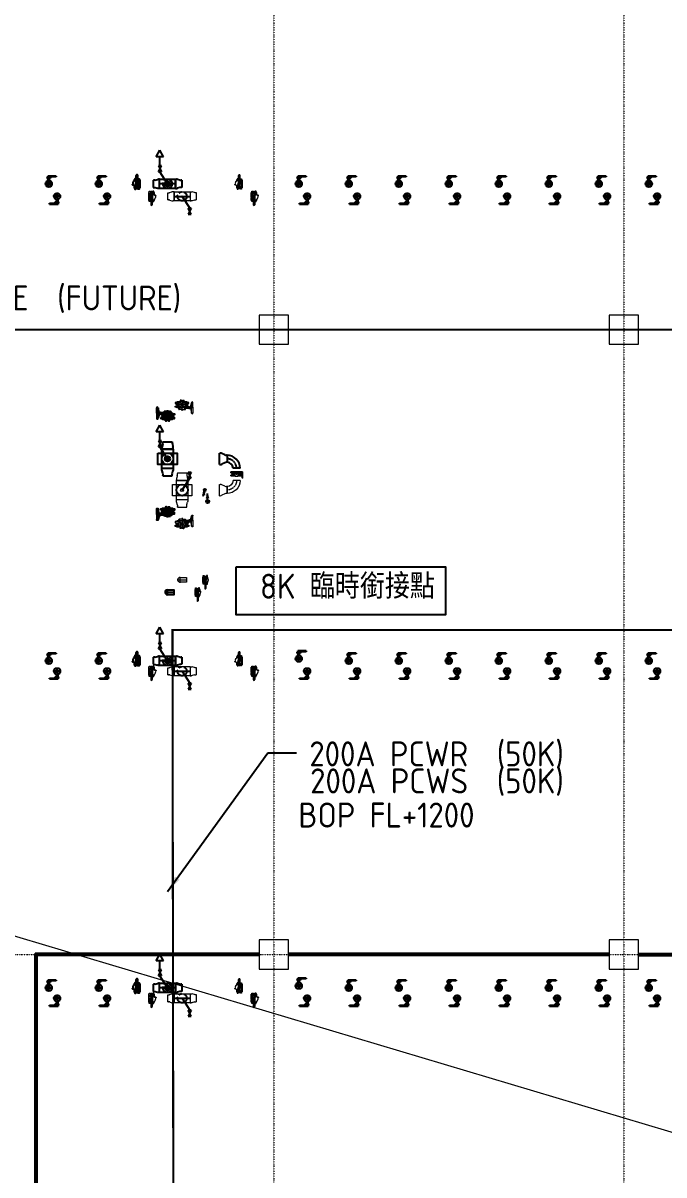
# Model space of a CAD drawing. Extents: x -181672 to 290600, y -29000 to 395522.
# Drawn here: x 203983 to 219364, y 24708 to 52360 of the extents above; entities that cross this region are included whole.
import ezdxf
from ezdxf.enums import TextEntityAlignment as Align

# ---------------------------------------------------------------- set-up
doc = ezdxf.new("R2010")
doc.units = 0
doc.header["$LTSCALE"] = 10
for name, pattern in [('H12PL2$0$JJP_三點線', [0.9, 0.3, -0.15, 0, -0.15, 0, -0.15, 0, -0.15]), ('XFM7P20PCW$0$CENTER', [2, 1.25, -0.25, 0.25, -0.25]), ('XFM7P20PCW$0$CENTER2', [1.125, 0.75, -0.125, 0.125, -0.125]), ('XFM7P20PCW$0$CENTERX2', [20.32, 12.7, -2.54, 2.54, -2.54])]:
    doc.linetypes.add(name, pattern=pattern)
for name, color, linetype in [('H12PL2$0$A-OBJE-2D', 252, 'Continuous'), ('H12PL2$0$S-COL', 252, 'Continuous'), ('H12PL2$0$S-GRID', 252, 'Continuous'), ('XFDP20$0$A-W-P3_(8K)', 2, 'Continuous'), ('XFM7P20PCW$0$M-CWTR-CENT', 252, 'XFM7P20PCW$0$CENTER'), ('XFM7P20PCW$0$M-CWTR-VAVE', 252, 'Continuous'), ('XFM7P20PCW$0$M-FM-LINE2', 252, 'Continuous'), ('XFM7P20PCW$0$P-PCWR-20.7-P', 252, 'Continuous'), ('XFM7P20PCW$0$PCW 50K', 252, 'Continuous'), ('XFM7P20PCW$0$PIPE-TEXT-ARROR', 252, 'Continuous'), ('XFM7P20PCW$0$U-PV-TXT', 252, 'Continuous')]:
    doc.layers.add(name, color=color, linetype=linetype)
doc.layers.add('XFM7P20PCW$0$M-PIPE-PCWS', color=252, linetype='Continuous', lineweight=9)
doc.styles.add('XFM7P20PCW$0$aa-txt', font='isocp.shx', dxfattribs={"bigfont": 'chineset'})
doc.dimstyles.new('XFM7P20PCW$0$adim-2000', dxfattribs={"dimscale": 2000, "dimtxt": 0.3, "dimasz": 0.25, "dimexe": 0.1, "dimexo": 0.5, "dimgap": 0.15, "dimtad": 0, "dimdec": 4, "dimzin": 0, "dimdsep": 46, "dimtxsty": 'XFM7P20PCW$0$aa-txt', "dimcen": 2.5, "dimclrd": 256, "dimclre": 256, "dimclrt": 256, "dimadec": 0, "dimazin": 0, "dimtfac": 1, "dimtdec": 4, "dimtmove": 0, "dimatfit": 3, "dimfxl": 0.1, "dimtolj": 1, "dimtzin": 0, "dimarcsym": 0})

# ---------------------------------------------------------------- blocks, each defined once
blk = doc.blocks.new('XFDP20')
at = {"layer": 'XFDP20$0$A-W-P3_(8K)', "ltscale": 0.5}
for p, q in [((204275, 14975), (204275, 30025)), ((209650, 30025), (204275, 30025)), ((204325, 15025), (204325, 29975)), ((209650, 29975), (204325, 29975)), ((218050, 30025), (210350, 30025)), ((218050, 29975), (210350, 29975)), ((218750, 30025), (226450, 30025)), ((218750, 29975), (226450, 29975))]:
    blk.add_line(p, q, dxfattribs=at)
blk = doc.blocks.new('H12PL2')
at = {"layer": 'H12PL2$0$A-OBJE-2D', "lineweight": 0}
blk.add_line((17650, 85950), (243150, 18700), dxfattribs=at)
at = {"layer": 'H12PL2$0$S-COL', "lineweight": 0, "flags": 128}
for points in [[(209650, 44650), (210350, 44650), (210350, 45350), (209650, 45350)], [(218050, 44650), (218750, 44650), (218750, 45350), (218050, 45350)], [(209650, 29650), (210350, 29650), (210350, 30350), (209650, 30350)], [(218050, 29650), (218750, 29650), (218750, 30350), (218050, 30350)]]:
    blk.add_lwpolyline(points, close=True, dxfattribs=at)
at = {"layer": 'H12PL2$0$S-GRID', "linetype": 'H12PL2$0$JJP_三點線', "lineweight": 0}
for p, q in [((210000, 128250), (210000, -28000)), ((218400, 128250), (218400, -28000)), ((-29000, 45000), (289600, 45000)), ((-29000, 30000), (289600, 30000))]:
    blk.add_line(p, q, dxfattribs=at)
blk.add_blockref('XFDP20', (0, 0))
blk = doc.blocks.new('XFM7P20PCW$0$Es-150')
for p, q in [((-22.86, 31.27375), (-22.86, 14.44625)), ((8.41375, 0), (-8.41375, 0))]:
    blk.add_line(p, q)
for radius in [31.27375, 14.44625]:
    blk.add_arc((-22.86, 0), radius, 0, 90)
at = {"color": 1, "linetype": 'XFM7P20PCW$0$CENTER'}
blk.add_arc((-22.86, 0), 22.86, 0, 90, dxfattribs=at)
blk = doc.blocks.new('XFM7P20PCW$0$BV-150A-VP')
for p, q in [((-140, 99), (-140, 79)), ((-140, 99), (-32, 99)), ((-33, 79), (-140, 79)), ((-140, 20), (-140, 0)), ((-140, 20), (-35, 20)), ((140, 0), (-140, 0)), ((-120, 79), (-120, 78)), ((-33, 78), (-120, 78)), ((-120, 22), (-120, 20)), ((-120, 22), (-35, 22)), ((-102, 78), (-102, 22)), ((-82, 64), (-34, 64)), ((-82, 36), (-82, 64)), ((-35, 36), (-82, 36)), ((-31, 114), (-35, 50)), ((-35, 50), (-35, 20)), ((31, 114), (-31, 114)), ((-29, 14), (29, 14)), ((9, 52), (-9, 52)), ((-9, 47), (9, 47)), ((35, 50), (31, 114)), ((32, 99), (126, 99)), ((126, 96), (32, 96)), ((33, 84), (126, 84)), ((126, 79), (33, 79)), ((120, 78), (33, 78)), ((34, 64), (82, 64)), ((35, 20), (35, 50)), ((82, 36), (35, 36)), ((35, 22), (120, 22)), ((35, 20), (140, 20)), ((82, 36), (82, 64)), ((102, 22), (102, 78)), ((120, 78), (120, 79)), ((120, 20), (120, 22)), ((132, 104), (126, 104)), ((126, 75), (126, 104)), ((126, 75), (132, 75)), ((138, 114), (132, 114)), ((132, 66), (132, 114)), ((132, 66), (138, 66)), ((138, 143), (138, 144)), ((138, 144), (138, 144)), ((138, 144), (139, 144)), ((138, 142), (138, 143)), ((138, 143), (138, 143)), ((138, 143), (138, 143)), ((138, 143), (138, 143)), ((138, 143), (138, 143)), ((138, 142), (138, 142)), ((138, 142), (138, 142)), ((138, 142), (138, 142)), ((138, 142), (138, 38)), ((138, 73), (138, 73)), ((138, 37), (138, 38)), ((138, 38), (138, 38)), ((138, 36), (138, 37)), ((138, 37), (138, 37)), ((138, 37), (138, 37)), ((138, 37), (138, 37)), ((138, 35), (138, 36)), ((138, 36), (138, 36)), ((138, 36), (138, 36)), ((138, 36), (138, 36)), ((139, 35), (138, 35)), ((138, 35), (138, 35)), ((139, 145), (139, 146)), ((139, 146), (140, 146)), ((139, 144), (139, 145)), ((139, 145), (139, 145)), ((139, 145), (139, 145)), ((139, 145), (139, 145)), ((139, 145), (139, 145)), ((139, 144), (139, 144)), ((139, 34), (139, 35)), ((139, 35), (139, 35)), ((139, 35), (139, 35)), ((140, 34), (139, 34)), ((139, 34), (139, 34)), ((139, 34), (139, 34)), ((139, 34), (139, 34)), ((140, 146), (141, 147)), ((140, 146), (140, 146)), ((140, 146), (140, 146)), ((140, 146), (140, 146)), ((140, 146), (140, 146)), ((140, 33), (140, 34)), ((141, 33), (140, 33)), ((140, 33), (140, 33)), ((140, 33), (140, 33)), ((140, 33), (140, 33)), ((140, 33), (140, 33)), ((140, 0), (140, 20)), ((141, 147), (141, 147)), ((141, 147), (141, 147)), ((141, 147), (141, 147)), ((141, 147), (141, 147)), ((141, 147), (142, 147)), ((141, 32), (141, 33)), ((141, 33), (141, 33)), ((142, 32), (141, 32)), ((141, 32), (141, 32)), ((141, 32), (141, 32)), ((142, 147), (142, 147)), ((142, 147), (142, 147)), ((142, 147), (142, 147)), ((142, 147), (143, 147)), ((143, 32), (142, 32)), ((142, 32), (142, 32)), ((142, 32), (142, 32)), ((142, 32), (142, 32)), ((143, 147), (143, 148)), ((143, 148), (143, 148)), ((143, 148), (143, 148)), ((143, 148), (144, 148)), ((143, 147), (143, 147)), ((144, 32), (143, 32)), ((143, 32), (143, 32)), ((143, 32), (143, 32)), ((143, 32), (143, 32)), ((144, 148), (144, 148)), ((144, 148), (144, 148)), ((144, 148), (144, 148)), ((144, 148), (144, 148)), ((144, 148), (145, 148)), ((144, 32), (144, 32)), ((144, 32), (144, 32)), ((145, 32), (144, 32)), ((144, 32), (144, 32)), ((144, 32), (144, 32)), ((145, 148), (145, 148)), ((145, 148), (145, 147)), ((145, 147), (145, 147)), ((145, 147), (146, 147)), ((146, 32), (145, 32)), ((145, 32), (145, 32)), ((145, 32), (145, 32)), ((145, 32), (145, 32)), ((145, 32), (145, 32)), ((146, 147), (146, 147)), ((146, 147), (146, 147)), ((146, 147), (146, 147)), ((146, 147), (147, 147)), ((147, 32), (146, 32)), ((146, 32), (146, 32)), ((146, 32), (146, 32)), ((146, 32), (146, 32)), ((147, 147), (147, 147)), ((147, 147), (147, 147)), ((147, 147), (147, 147)), ((147, 147), (147, 147)), ((147, 147), (148, 146)), ((148, 33), (147, 33)), ((147, 33), (147, 33)), ((147, 33), (147, 32)), ((147, 32), (147, 32)), ((147, 32), (147, 32)), ((148, 146), (148, 146)), ((148, 146), (148, 146)), ((148, 146), (148, 146)), ((148, 146), (148, 146)), ((148, 146), (148, 146)), ((148, 146), (149, 145)), ((149, 34), (148, 33)), ((148, 33), (148, 33)), ((148, 33), (148, 33)), ((148, 33), (148, 33)), ((148, 33), (148, 33)), ((149, 145), (149, 145)), ((149, 145), (149, 145)), ((149, 145), (149, 145)), ((149, 145), (149, 145)), ((149, 145), (149, 144)), ((149, 144), (149, 144)), ((149, 144), (150, 144)), ((150, 35), (149, 35)), ((149, 35), (149, 35)), ((149, 35), (149, 35)), ((149, 35), (149, 34)), ((149, 34), (149, 34)), ((149, 34), (149, 34)), ((149, 34), (149, 34)), ((149, 34), (149, 34)), ((150, 144), (150, 144)), ((150, 144), (150, 144)), ((150, 144), (150, 143)), ((150, 143), (150, 143)), ((150, 143), (150, 143)), ((150, 143), (150, 143)), ((150, 143), (150, 142)), ((150, 142), (150, 142)), ((150, 142), (150, 142)), ((150, 142), (150, 142)), ((150, 142), (150, 142)), ((150, 142), (150, 38)), ((150, 38), (150, 37)), ((150, 37), (150, 37)), ((150, 37), (150, 37)), ((150, 37), (150, 37)), ((150, 37), (150, 36)), ((150, 36), (150, 36)), ((150, 36), (150, 36)), ((150, 36), (150, 36)), ((150, 36), (150, 35)), ((150, 35), (150, 35))]:
    blk.add_line(p, q)
blk.add_circle((0, 50), 9)
for centre, radius, start, end in [((0, 50), 37.3, 157.6341, 199.2681), ((-29, 20), 6.3, 180, 270), ((0, 50), 37.3, 254.7537, 284.8057), ((29, 20), 6.3, 270, 0), ((0, 50), 37.3, 340.7319, 22.3103)]:
    blk.add_arc(centre, radius, start, end)
blk = doc.blocks.new('XFM7P20PCW$0$MA20D1')
at = {"linetype": 'ByBlock'}
for p, q in [((-0.5, -0.25), (-0.5, 0.25)), ((-0.5, -0.25), (0.5, 0.25)), ((0.5, -0.25), (-0.5, 0.25)), ((0.5, 0.25), (0.5, -0.25))]:
    blk.add_line(p, q, dxfattribs=at)
blk = doc.blocks.new('XFM7P20PCW$0$A$C4f2b3071')
at = {"color": 0, "linetype": 'ByBlock'}
for p, q in [((0, 0), (0, 22)), ((219, 0), (0, 0)), ((21, 107), (4, 51)), ((25, 152), (194, 152)), ((25, 152), (25, 135)), ((194, 152), (194, 135)), ((198, 107), (215, 51)), ((219, 0), (219, 22))]:
    blk.add_line(p, q, dxfattribs=at)
for centre, start, end in [((100, 22), 163.2016, 180), ((-75, 135), 343.2016, 0), ((294, 135), 180, 196.7984), ((119, 22), 0, 16.7984)]:
    blk.add_arc(centre, 100, start, end, dxfattribs=at)
blk = doc.blocks.new('XFM7P20PCW$0$A$C1194dcbb')
at = {"color": 1, "linetype": 'ByBlock'}
for p, q in [((0, 76), (357, 76)), ((99, 107), (78, 128)), ((130, 35), (130, 117)), ((130, 35), (130, 117)), ((130, 114), (130, 36)), ((130, 103), (130, 47)), ((130, 91), (130, 61)), ((130, 91), (130, 61)), ((130, 91), (130, 61)), ((161, 45), (182, 24))]:
    blk.add_line(p, q, dxfattribs=at)
at = {"linetype": 'ByBlock'}
for p, q in [((14, 76), (14, 76)), ((14, 76), (14, 76)), ((18, 81), (54, 81)), ((18, 71), (54, 71)), ((39, 71), (41, 51)), ((41, 101), (40, 81)), ((44, 104), (41, 101)), ((41, 101), (58, 101)), ((41, 51), (44, 48)), ((41, 51), (58, 51)), ((44, 104), (59, 104)), ((44, 48), (59, 48)), ((67, 74), (67, 78)), ((67, 78), (78, 78)), ((67, 74), (78, 74)), ((68, 65), (75, 66)), ((71, 54), (77, 57)), ((73, 91), (73, 89)), ((76, 41), (85, 50)), ((78, 82), (78, 84)), ((78, 78), (78, 74)), ((85, 125), (79, 116)), ((79, 116), (85, 107)), ((82, 36), (87, 40)), ((85, 125), (95, 125)), ((85, 107), (95, 107)), ((86, 76), (107, 89)), ((86, 76), (107, 63)), ((90, 28), (94, 33)), ((101, 116), (95, 125)), ((95, 107), (101, 116)), ((99, 21), (104, 31)), ((104, 175), (104, 165)), ((108, 17), (111, 23)), ((115, 186), (121, 186)), ((116, 100), (156, 100)), ((116, 52), (156, 52)), ((119, 14), (120, 20)), ((121, 186), (121, 179)), ((128, 170), (121, 179)), ((126, 84), (135, 84)), ((126, 68), (135, 68)), ((128, 13), (128, 24)), ((132, 24), (128, 24)), ((132, 13), (128, 13)), ((132, 170), (137, 177)), ((132, 13), (132, 24)), ((137, 16), (137, 21)), ((139, 16), (139, 21)), ((145, 169), (141, 176)), ((142, 25), (141, 25)), ((142, 23), (141, 23)), ((142, 14), (141, 14)), ((142, 12), (141, 12)), ((144, 16), (144, 21)), ((146, 16), (146, 21)), ((148, 169), (154, 174)), ((161, 165), (158, 173)), ((165, 45), (160, 35)), ((160, 35), (165, 26)), ((164, 164), (171, 168)), ((165, 97), (239, 97)), ((165, 55), (239, 55)), ((165, 45), (176, 45)), ((165, 26), (176, 26)), ((176, 159), (175, 167)), ((181, 36), (176, 45)), ((176, 26), (181, 36)), ((179, 157), (186, 160)), ((189, 150), (190, 158)), ((192, 147), (200, 149)), ((212, 33), (193, 33)), ((215, 36), (195, 36)), ((201, 138), (203, 146)), ((204, 135), (212, 136)), ((211, 125), (214, 132)), ((215, 36), (212, 33)), ((213, 122), (221, 121)), ((216, 50), (215, 36)), ((218, 110), (223, 117)), ((229, 50), (219, 50)), ((220, 107), (227, 104)), ((226, 97), (228, 100)), ((239, 97), (269, 95)), ((239, 55), (269, 57)), ((269, 95), (331, 95)), ((269, 57), (331, 57))]:
    blk.add_line(p, q, dxfattribs=at)
for points in [[(76, 129), (6, 129), (6, 104), (59, 104)], [(76, 23), (6, 23), (6, 48), (59, 48)], [(94, 144), (34, 144), (34, 129)], [(95, 8), (34, 8), (34, 23)], [(226, 23), (226, 8), (165, 8)], [(254, 48), (254, 23), (184, 23)], [(226, 129), (226, 144), (203, 144)], [(254, 104), (254, 129), (213, 129)], [(216, 48), (254, 48)], [(228, 104), (254, 104)]]:
    blk.add_lwpolyline(points, dxfattribs=at)
for points in [[(73, 91, 0.120011), (71, 90, 0.104957), (70, 89, 0.088923), (69, 88, 0.080167), (69, 86, 0.080167), (69, 85, 0.088923), (70, 83, 0.104957), (71, 82, 0.120011), (73, 82, 0.120011), (75, 82, 0.104957), (76, 83, 0.088923), (77, 85, 0.088923)], [(73, 89, 0.120011), (72, 88, 0.104957), (72, 88, 0.088923), (72, 87, 0.080167), (71, 86, 0.080167), (72, 85, 0.088923), (72, 85, 0.104957), (72, 84, 0.120011), (73, 84, 0.120011), (74, 84, 0.104957), (74, 85, 0.088923), (75, 85)], [(78, 82, 0.108254), (80, 82, 0.102013), (81, 83, 0.094273), (82, 85, 0.089446), (82, 86, 0.089446), (82, 88, 0.094273), (81, 89, 0.102013), (80, 90, 0.108254), (78, 91, 0.108254), (77, 90, 0.207462), (75, 88, -0.005899), (75, 86)], [(78, 84, 0.108254), (79, 84, 0.102013), (79, 85, 0.094273), (80, 85, 0.089446), (80, 86, 0.089446), (80, 87, 0.094273), (79, 88, 0.102013), (79, 88, 0.108254), (78, 89, 0.088886), (78, 88, 0.178069), (77, 88, -0.005748), (77, 85, -0.005748)]]:
    blk.add_lwpolyline(points, format="xyb", dxfattribs=at)
for centre in [(90, 116), (170, 35)]:
    blk.add_circle(centre, 7.32, dxfattribs=at)
for centre, radius, start, end in [((18, 76), 4.63, 90, 180), ((18, 76), 4.63, 180, 270), ((130, 76), 76.1, 121.1866, 328.8134), ((72, 86), 2.7, 341.6663, 342.6546), ((76, 85), 0.803, 333.604, 355.7622), ((76, 165), 27.8, 301.1866, 0), ((115, 175), 11.1, 90, 180), ((141, 76), 36.9, 143.7197, 216.2803), ((116, 95), 5.56, 90, 143.7197), ((116, 57), 5.56, 216.2803, 270), ((126, 76), 8.2, 90, 270), ((130, 172), 2.44, 217.5, 322.5), ((135, 76), 8.2, 270, 90), ((139, 175), 2.44, 27.5, 142.5), ((141, 21), 3.97, 90, 180), ((141, 16), 3.97, 180, 270), ((141, 21), 1.81, 90, 180), ((141, 16), 1.81, 180, 270), ((142, 21), 3.97, 0, 90), ((142, 21), 1.81, 0, 90), ((142, 16), 1.81, 270, 0), ((142, 16), 3.97, 270, 0), ((147, 170), 2.44, 207.5, 312.5), ((156, 172), 2.44, 17.5, 132.5), ((165, 112), 15.1, 233.1301, 270), ((165, 40), 15.1, 90, 126.8699), ((163, 166), 2.44, 197.5, 302.5), ((172, 166), 2.44, 7.5, 122.5), ((178, 159), 2.44, 187.5, 292.5), ((187, 158), 2.44, 357.5, 112.5), ((192, 150), 2.44, 177.5, 282.5), ((219, 22), 27.8, 90, 148.8134), ((201, 147), 2.44, 347.5, 102.5), ((204, 138), 2.44, 167.5, 272.5), ((213, 124), 2.44, 157.5, 262.5), ((212, 133), 2.44, 337.5, 92.5), ((220, 109), 2.44, 147.5, 252.5), ((221, 118), 2.44, 327.5, 82.5), ((227, 102), 2.44, 317.5, 72.5), ((229, 61), 11.1, 270, 325.8229), ((331, 76), 18.7, 270, 90)]:
    blk.add_arc(centre, radius, start, end, dxfattribs=at)
at = {"color": 1, "linetype": 'ByBlock'}
for start, end in [(121.8333, 148.1667), (301.8333, 328.1667)]:
    blk.add_arc((130, 76), 56.9, start, end, dxfattribs=at)
blk = doc.blocks.new('*U573')
blk.add_lwpolyline([(3, -5), (6, 0), (3, 5), (-3, 5), (-6, 0), (-3, -5)], close=True)
blk.add_circle((0, 0), 5.2)
blk = doc.blocks.new('*U574')
at = {"color": 0, "linetype": 'ByBlock', "lineweight": -2, "transparency": 16777216}
blk.add_blockref('*U573', (3364, 91), dxfattribs=at)
for p, rotation in [((3392, 139), 299.9999999999999), ((3392, 43), 59.99999999999999), ((3447, 139), 240), ((3447, 43), 120), ((3475, 91), 180)]:
    blk.add_blockref('*U573', p, dxfattribs=dict(at, rotation=rotation))
blk = doc.blocks.new('XFM7P20PCW$0$A$C8d748a97')
blk.add_line((73, 99), (73, 99))
for centre, radius in [((62, 62), 62.5), ((39, 62, 0), 30), ((39, 62, 0), 28.5), ((89, 63, 0), 17.5), ((89, 63, 0), 15.5)]:
    blk.add_circle(centre, radius)
at = {"layer": 'XFM7P20PCW$0$P-PCWR-20.7-P'}
blk.add_circle((62, 62), 11.1, dxfattribs=at)
at = {"rotation": 90.10000000000002}
blk.add_blockref('*U574', (160, -3357), dxfattribs=at)
blk = doc.blocks.new('XFM7P20PCW$0$A$C42F67E43')
at = {"layer": 'XFM7P20PCW$0$M-CWTR-CENT'}
for p, q in [((31475, -7436), (31654, -7436)), ((31566, -7526), (31566, -7229))]:
    blk.add_line(p, q, dxfattribs=at)
at = {"layer": 'XFM7P20PCW$0$M-CWTR-VAVE'}
for p, q in [((31521, -7282), (31521, -7302)), ((31611, -7282), (31521, -7282)), ((31521, -7302), (31611, -7302)), ((31542, -7282), (31542, -7250)), ((31746, -7250), (31542, -7250)), ((31551, -7361), (31551, -7302)), ((31580, -7361), (31580, -7302)), ((31589, -7282), (31589, -7270)), ((31746, -7270), (31589, -7270)), ((31611, -7282), (31611, -7302)), ((31746, -7250), (31746, -7270))]:
    blk.add_line(p, q, dxfattribs=at)
for radius in [76.2, 30.1]:
    blk.add_circle((31566, -7436), radius, dxfattribs=at)
for centre, start, end in [((31566, -7421), 90, 270), ((31566, -7451), 270, 90)]:
    blk.add_arc(centre, 15.1, start, end, dxfattribs=at)
blk = doc.blocks.new('XFM7P20PCW$0$150A SUBMAIN PIPE')
for p, q in [((-158, 250), (-542, 250)), ((-192, 0), (192, 0))]:
    blk.add_line(p, q)
at = {"color": 1, "linetype": 'XFM7P20PCW$0$CENTER2', "ltscale": 50}
for centre in [(-350, 250), (0, 0)]:
    blk.add_circle(centre, 110, dxfattribs=at)
at = {"layer": 'XFM7P20PCW$0$M-PIPE-PCWS'}
blk.add_lwpolyline([(-192, 110), (192, 110), (192, -110), (-192, -110)], close=True, dxfattribs=at)
blk.add_circle((0, 0), 11.1, dxfattribs=at)
at = {"layer": 'XFM7P20PCW$0$P-PCWR-20.7-P'}
blk.add_lwpolyline([(-158, 140), (-542, 140), (-542, 360), (-158, 360)], close=True, dxfattribs=at)
at = {"layer": 'XFM7P20PCW$0$PCW 50K', "color": 2}
for p, q in [((-626, 899), (-537, 1055)), ((-447, 899), (-626, 899)), ((-447, 899), (-537, 1055)), ((-532, 681), (-532, 899)), ((-350, 250), (-532, 537)), ((0, 0), (182, -287))]:
    blk.add_line(p, q, dxfattribs=at)
for p in [(-34766, 7686), (-33566, 7686), (-28766, 7736), (-27566, 7686), (-26366, 7686), (-25166, 7686), (-23966, 7686), (-22766, 7686), (-21566, 7686), (-20366, 7686)]:
    blk.add_blockref('XFM7P20PCW$0$A$C42F67E43', p)
at = {"rotation": 180}
for p in [(28566, -7436), (29766, -7436), (34566, -7436), (35766, -7436), (36966, -7436), (38166, -7436), (39366, -7436), (40566, -7436), (41766, -7436), (42966, -7436)]:
    blk.add_blockref('XFM7P20PCW$0$A$C42F67E43', p, dxfattribs=at)
at = {"layer": 'XFM7P20PCW$0$M-PIPE-PCWS'}
for name, p, rotation in [('XFM7P20PCW$0$A$C1194dcbb', (1450, 120), 90), ('XFM7P20PCW$0$A$C1194dcbb', (-810, 130), 270), ('XFM7P20PCW$0$A$C4f2b3071', (-192, -110), 90), ('XFM7P20PCW$0$A$C1194dcbb', (1648, 130), 270)]:
    blk.add_blockref(name, p, dxfattribs=dict(at, rotation=rotation))
at = {"layer": 'XFM7P20PCW$0$M-PIPE-PCWS', "xscale": -1, "rotation": 270}
blk.add_blockref('XFM7P20PCW$0$A$C4f2b3071', (192, -110), dxfattribs=at)
at = {"layer": 'XFM7P20PCW$0$P-PCWR-20.7-P'}
for name, p, rotation in [('XFM7P20PCW$0$A$C1194dcbb', (-1008, 120), 90), ('XFM7P20PCW$0$A$C4f2b3071', (-158, 360), 270)]:
    blk.add_blockref(name, p, dxfattribs=dict(at, rotation=rotation))
at = {"layer": 'XFM7P20PCW$0$P-PCWR-20.7-P', "xscale": -1.000000000000001, "rotation": 90}
blk.add_blockref('XFM7P20PCW$0$A$C4f2b3071', (-542, 360), dxfattribs=at)
at = {"layer": 'XFM7P20PCW$0$P-PCWR-20.7-P'}
blk.add_blockref('XFM7P20PCW$0$A$C8d748a97', (-412, 188), dxfattribs=at)
at = {"layer": 'XFM7P20PCW$0$PCW 50K', "color": 2, "xscale": -144.0179999999941, "yscale": 144.0179999999941, "zscale": 144.0179999999941, "rotation": 269.9999992351522}
blk.add_blockref('XFM7P20PCW$0$MA20D1', (-532, 609), dxfattribs=at)
at = {"layer": 'XFM7P20PCW$0$PCW 50K', "xscale": -144.0179999999941, "yscale": 144.0179999999941, "zscale": 144.0179999999941, "rotation": 89.99999923515223}
blk.add_blockref('XFM7P20PCW$0$MA20D1', (182, -359), dxfattribs=at)
blk = doc.blocks.new('XFM7P20PCW$0$R10-8')
for p, q in [((-11, 0), (11, 0)), ((-11, 0), (-11, -1.1)), ((11, 0), (11, -1.1)), ((-13.7, -17.8), (-13.7, -16.7)), ((13.7, -17.8), (-13.7, -17.8)), ((-11.6, -6.1), (-13, -11.8)), ((11.6, -6.1), (13, -11.8)), ((13.7, -17.8), (13.7, -16.7))]:
    blk.add_line(p, q)
for centre, start, end in [((6.3, -16.7), 165.6601, 180), ((-31, -1.1), 345.6601, 0), ((31, -1.1), 180, 194.3399), ((-6.3, -16.7), 0, 14.3399)]:
    blk.add_arc(centre, 20, start, end)
blk = doc.blocks.new('XFM7P20PCW$0$A$C1b554ef4')
at = {"linetype": 'ByBlock'}
for p, q in [((104, 270), (111, 278)), ((111, 278), (121, 275)), ((164, 298), (116, 298)), ((116, 298), (116, 282)), ((117, 324), (117, 317)), ((117, 317), (141, 317)), ((117, 308), (117, 304)), ((117, 300), (117, 304)), ((138, 326), (120, 326)), ((138, 309), (120, 309)), ((123, 324), (123, 317)), ((123, 317), (123, 309)), ((123, 308), (123, 304)), ((123, 300), (123, 304)), ((124, 317), (124, 309)), ((134, 317), (134, 309)), ((135, 324), (135, 317)), ((135, 308), (135, 304)), ((135, 300), (135, 304)), ((136, 317), (136, 309)), ((141, 324), (141, 317)), ((141, 308), (141, 304)), ((141, 300), (141, 304)), ((164, 298), (211, 298)), ((164, 153), (164, 280)), ((164, 153), (164, 280)), ((186, 324), (186, 317)), ((210, 317), (186, 317)), ((186, 308), (186, 304)), ((186, 300), (186, 304)), ((189, 326), (207, 326)), ((189, 309), (207, 309)), ((192, 324), (192, 317)), ((192, 317), (192, 309)), ((192, 308), (192, 304)), ((192, 300), (192, 304)), ((193, 317), (193, 309)), ((203, 317), (203, 309)), ((204, 324), (204, 317)), ((204, 308), (204, 304)), ((204, 300), (204, 304)), ((205, 317), (205, 309)), ((206, 275), (216, 278)), ((210, 324), (210, 317)), ((210, 308), (210, 304)), ((210, 300), (210, 304)), ((211, 298), (211, 282)), ((216, 278), (224, 270)), ((38, 222), (84, 222)), ((38, 211), (84, 211)), ((44, 243), (41, 217)), ((42, 211), (44, 190)), ((47, 246), (44, 243)), ((44, 243), (87, 243)), ((44, 190), (47, 187)), ((44, 190), (89, 190)), ((47, 246), (89, 246)), ((47, 187), (90, 187)), ((82, 113), (82, 187)), ((86, 200), (110, 110)), ((164, 101), (94, 101)), ((107, 260), (104, 270)), ((104, 165), (107, 175)), ((111, 158), (104, 165)), ((117, 258), (107, 260)), ((107, 175), (117, 178)), ((121, 160), (111, 158)), ((124, 265), (117, 258)), ((117, 178), (124, 171)), ((121, 275), (124, 265)), ((124, 171), (121, 160)), ((122, 217), (129, 220)), ((122, 217), (129, 213)), ((164, 275), (164, 154)), ((164, 101), (234, 101)), ((204, 265), (206, 275)), ((211, 258), (204, 265)), ((204, 171), (211, 178)), ((206, 160), (204, 171)), ((216, 158), (206, 160)), ((221, 260), (211, 258)), ((211, 178), (221, 175)), ((224, 165), (216, 158)), ((241, 197), (218, 110)), ((224, 270), (221, 260)), ((221, 175), (224, 165)), ((280, 187), (238, 187)), ((280, 246), (239, 246)), ((284, 190), (239, 190)), ((284, 243), (240, 243)), ((290, 222), (244, 222)), ((290, 211), (244, 211)), ((246, 113), (246, 187)), ((246, 155), (329, 155)), ((329, 130), (246, 130)), ((280, 246), (284, 243)), ((284, 190), (280, 187)), ((284, 243), (286, 222)), ((286, 211), (284, 190)), ((329, 142), (329, 166)), ((329, 166), (392, 166)), ((329, 119), (329, 142)), ((392, 119), (329, 119)), ((366, 166), (392, 261)), ((366, 119), (392, 24)), ((392, 269), (392, 142)), ((392, 16), (392, 142)), ((424, 142), (424, 269)), ((424, 142), (424, 16))]:
    blk.add_line(p, q, dxfattribs=at)
at = {"color": 1, "linetype": 'ByBlock'}
for p, q in [((104, 258), (123, 277)), ((129, 294), (129, 330)), ((164, 111), (164, 335)), ((164, 69), (164, 307)), ((198, 294), (198, 330)), ((204, 278), (223, 258)), ((312, 217), (15, 217)), ((436, 142), (57, 142)), ((124, 158), (104, 177)), ((123, 259), (107, 275)), ((123, 177), (107, 161)), ((224, 178), (204, 158)), ((205, 259), (221, 275)), ((205, 177), (221, 161)), ((350, 154), (350, 132))]:
    blk.add_line(p, q, dxfattribs=at)
at = {"linetype": 'ByBlock'}
for points in [[(116, 291), (41, 291), (41, 275)], [(287, 275), (287, 291), (211, 291)], [(106, 275), (0, 275), (0, 246), (89, 246)], [(97, 158), (0, 158), (0, 187), (82, 187)], [(82, 142), (41, 142), (41, 158)], [(327, 246), (327, 275), (222, 275)], [(327, 187), (327, 158), (231, 158)], [(240, 246), (327, 246)], [(246, 187), (327, 187)], [(287, 158), (287, 155)]]:
    blk.add_lwpolyline(points, dxfattribs=at)
for centre, radius in [((114, 268), 7.78), ((114, 168), 7.78), ((164, 237), 8.19), ((164, 196), 8.19), ((164, 237), 4.1), ((164, 196), 4.1), ((214, 268), 7.78), ((214, 168), 7.78), ((350, 142), 4.4)]:
    blk.add_circle(centre, radius, dxfattribs=at)
for centre, radius, start, end in [((164, 219), 80.3, 343.7683, 194.0759), ((120, 322), 3.5, 32.344, 147.656), ((120, 306), 3.5, 32.344, 147.656), ((120, 302), 3.5, 212.344, 327.656), ((129, 314), 11.6, 59.2794, 120.7206), ((129, 298), 11.6, 59.2794, 120.7206), ((129, 310), 11.6, 239.2794, 300.7206), ((138, 322), 3.5, 32.344, 147.656), ((138, 306), 3.5, 32.344, 147.656), ((138, 302), 3.5, 212.344, 327.656), ((189, 322), 3.5, 32.344, 147.656), ((189, 306), 3.5, 32.344, 147.656), ((189, 302), 3.5, 212.344, 327.656), ((198, 314), 11.6, 59.2794, 120.7206), ((198, 298), 11.6, 59.2794, 120.7206), ((198, 310), 11.6, 239.2794, 300.7206), ((207, 322), 3.5, 32.344, 147.656), ((207, 306), 3.5, 32.344, 147.656), ((207, 302), 3.5, 212.344, 327.656), ((408, 269), 15.9, 360, 180), ((38, 217), 5.88, 90, 180), ((38, 217), 5.88, 180, 270), ((70, 217), 5.88, 90, 180), ((70, 217), 5.88, 180, 270), ((94, 113), 11.8, 180, 270), ((121, 113), 11.8, 195.1636, 270), ((164, 217), 35.1, 185.2017, 174.7983), ((164, 217), 20.9, 58.0575, 121.9425), ((164, 217), 20.9, 238.295, 302.0262), ((206, 113), 11.8, 270, 344.8364), ((234, 113), 11.8, 270, 0), ((258, 217), 5.88, 0, 90), ((258, 217), 5.88, 270, 0), ((290, 217), 5.88, 0, 90), ((290, 217), 5.88, 270, 0), ((408, 16), 15.9, 180, 0)]:
    blk.add_arc(centre, radius, start, end, dxfattribs=at)
blk.add_point((222, 275), dxfattribs=at)
blk = doc.blocks.new('XFM7P20PCW$0$A$C1EDF0D7A')
at = {"color": 1, "linetype": 'XFM7P20PCW$0$CENTER'}
for p, q in [((0, 70.6501), (0, -70.6501)), ((70.6501, 0), (-152.4, 0))]:
    blk.add_line(p, q, dxfattribs=at)
at = {"color": 0}
blk.add_lwpolyline([(0, -57.15), (-152.4, -57.15), (-152.4, 57.15), (0, 57.15)], dxfattribs=at)
blk.add_arc((0, 0), 57.15, 270, 90, dxfattribs=at)
blk = doc.blocks.new('XFM7P20PCW$0$A$C88d2ca24')
at = {"color": 1, "linetype": 'ByBlock'}
for p, q in [((10, 59), (328, 59)), ((82, 81), (67, 95)), ((103, 31), (103, 88)), ((103, 31), (103, 88)), ((103, 86), (103, 32)), ((103, 78), (103, 39)), ((103, 70), (103, 49)), ((103, 70), (103, 49)), ((103, 70), (103, 49)), ((125, 38), (139, 23))]:
    blk.add_line(p, q, dxfattribs=at)
at = {"linetype": 'ByBlock'}
for p, q in [((19, 59), (19, 59)), ((19, 59), (19, 59)), ((23, 63), (51, 63)), ((23, 56), (51, 56)), ((38, 83), (37, 63)), ((37, 56), (38, 35)), ((40, 85), (38, 83)), ((38, 83), (56, 83)), ((38, 35), (40, 33)), ((38, 35), (56, 35)), ((40, 85), (57, 85)), ((40, 33), (57, 33)), ((59, 58), (59, 60)), ((59, 60), (67, 60)), ((59, 58), (67, 58)), ((60, 52), (65, 53)), ((62, 44), (67, 46)), ((64, 70), (64, 68)), ((65, 37), (72, 41)), ((67, 63), (67, 65)), ((67, 60), (67, 58)), ((72, 94), (68, 87)), ((68, 87), (72, 81)), ((70, 31), (73, 34)), ((72, 94), (79, 94)), ((72, 81), (79, 81)), ((73, 59), (87, 68)), ((73, 59), (87, 50)), ((75, 26), (78, 29)), ((83, 87), (79, 94)), ((79, 81), (83, 87)), ((81, 21), (85, 28)), ((85, 128), (85, 121)), ((88, 18), (90, 22)), ((93, 136), (97, 136)), ((94, 76), (122, 76)), ((94, 43), (122, 43)), ((96, 16), (97, 20)), ((97, 136), (97, 131)), ((102, 125), (97, 131)), ((101, 65), (107, 65)), ((101, 54), (107, 54)), ((102, 15), (102, 23)), ((104, 23), (102, 23)), ((104, 15), (102, 15)), ((104, 15), (104, 23)), ((105, 125), (108, 129)), ((108, 17), (108, 21)), ((110, 17), (110, 21)), ((113, 124), (111, 129)), ((112, 24), (111, 24)), ((112, 22), (111, 22)), ((112, 16), (111, 16)), ((112, 15), (111, 15)), ((113, 17), (113, 21)), ((115, 17), (115, 21)), ((116, 124), (120, 128)), ((125, 122), (123, 127)), ((128, 37), (124, 31)), ((124, 31), (128, 25)), ((127, 121), (132, 124)), ((128, 74), (207, 74)), ((128, 45), (207, 45)), ((128, 37), (135, 38)), ((128, 25), (135, 25)), ((135, 117), (134, 122)), ((139, 31), (135, 38)), ((135, 25), (139, 31)), ((137, 116), (143, 118)), ((145, 111), (145, 116)), ((147, 109), (152, 110)), ((161, 30), (147, 30)), ((163, 32), (148, 32)), ((153, 103), (154, 108)), ((155, 101), (160, 101)), ((160, 93), (162, 98)), ((161, 91), (167, 90)), ((163, 32), (161, 30)), ((163, 41), (163, 32)), ((165, 83), (168, 88)), ((172, 41), (165, 41)), ((166, 81), (171, 79)), ((170, 74), (172, 76)), ((207, 74), (228, 72)), ((207, 45), (228, 46)), ((228, 72), (310, 72)), ((228, 46), (310, 46))]:
    blk.add_line(p, q, dxfattribs=at)
for points in [[(81, 109), (0, 109), (0, 85), (57, 85)], [(85, 10), (0, 10), (0, 33), (57, 33)], [(85, 119), (37, 119), (37, 109)], [(170, 10), (170, 0), (37, 0), (37, 10)], [(207, 33), (207, 10), (121, 10)], [(170, 109), (170, 119), (135, 119)], [(207, 85), (207, 109), (145, 109)], [(163, 33), (207, 33)], [(166, 85), (207, 85)]]:
    blk.add_lwpolyline(points, dxfattribs=at)
for points in [[(64, 70, 0.120011), (63, 69, 0.104957), (62, 68, 0.088923), (61, 68, 0.080167), (61, 66, 0.080167), (61, 65, 0.088923), (62, 64, 0.104957), (63, 64, 0.120011), (64, 63, 0.120011), (65, 64, 0.104957), (66, 64, 0.088923), (66, 65, 0.088923)], [(64, 68, 0.120011), (63, 68, 0.104957), (63, 68, 0.088923), (63, 67, 0.080167), (63, 66, 0.080167), (63, 66, 0.088923), (63, 65, 0.104957), (63, 65, 0.120011), (64, 65, 0.120011), (64, 65, 0.104957), (65, 65, 0.088923), (65, 66)], [(67, 63, 0.108254), (68, 64, 0.102013), (69, 64, 0.094273), (70, 65, 0.089446), (70, 66, 0.089446), (70, 68, 0.094273), (69, 69, 0.102013), (68, 69, 0.108254), (67, 70, 0.108254), (66, 69, 0.207462), (65, 68, -0.005899), (65, 66)], [(67, 65, 0.108254), (68, 65, 0.102013), (68, 65, 0.094273), (68, 66, 0.089446), (69, 66, 0.089446), (68, 67, 0.094273), (68, 68, 0.102013), (68, 68, 0.108254), (67, 68, 0.088886), (67, 68, 0.178069), (67, 67, -0.005748), (66, 66, -0.005748)]]:
    blk.add_lwpolyline(points, format="xyb", dxfattribs=at)
for centre in [(76, 87), (131, 31)]:
    blk.add_circle(centre, 5.1, dxfattribs=at)
for centre, radius, start, end in [((23, 59), 3.22, 90, 180), ((23, 59), 3.22, 180, 270), ((103, 59), 52.9, 121.1866, 328.8134), ((63, 66), 1.88, 341.6663, 342.6546), ((66, 66), 0.559, 333.604, 355.7622), ((66, 121), 19.3, 301.1866, 0), ((93, 128), 7.74, 90, 180), ((111, 59), 25.7, 143.7197, 216.2803), ((94, 72), 3.87, 90, 143.7197), ((94, 46), 3.87, 216.2803, 270), ((101, 59), 5.71, 90, 270), ((103, 126), 1.7, 217.5, 322.5), ((107, 59), 5.71, 270, 90), ((109, 128), 1.7, 27.5, 142.5), ((111, 21), 2.76, 90, 180), ((111, 17), 2.76, 180, 270), ((111, 21), 1.26, 90, 180), ((111, 17), 1.26, 180, 270), ((112, 21), 2.76, 0, 90), ((112, 21), 1.26, 0, 90), ((112, 17), 1.26, 270, 0), ((112, 17), 2.76, 270, 0), ((115, 125), 1.7, 207.5, 312.5), ((121, 126), 1.7, 17.5, 132.5), ((128, 85), 10.5, 233.1301, 270), ((128, 34), 10.5, 90, 126.8699), ((126, 122), 1.7, 197.5, 302.5), ((133, 122), 1.7, 7.5, 122.5), ((137, 117), 1.7, 187.5, 292.5), ((143, 116), 1.7, 357.5, 112.5), ((146, 110), 1.7, 177.5, 282.5), ((165, 22), 19.3, 90, 148.8134), ((152, 108), 1.7, 347.5, 102.5), ((155, 102), 1.7, 167.5, 272.5), ((160, 99), 1.7, 337.5, 92.5), ((161, 93), 1.7, 157.5, 262.5), ((166, 82), 1.7, 147.5, 252.5), ((166, 89), 1.7, 327.5, 82.5), ((171, 77), 1.7, 317.5, 72.5), ((172, 49), 7.74, 270, 325.8229), ((310, 59), 13, 270, 90)]:
    blk.add_arc(centre, radius, start, end, dxfattribs=at)
at = {"color": 1, "linetype": 'ByBlock'}
for start, end in [(121.8333, 148.1667), (301.8333, 328.1667)]:
    blk.add_arc((104, 59), 39.6, start, end, dxfattribs=at)
blk = doc.blocks.new('XFM7P20PCW')
for p, q in [((207641.69062, 48500), (207258.30937, 48500)), ((207608.30937, 48200), (207991.69062, 48200))]:
    blk.add_line(p, q)
blk.add_lwpolyline([(201250, 45000), (236338.5, 45000), (236338.5, -465), (201250, -465)], close=True)
at = {"color": 1, "linetype": 'XFM7P20PCW$0$CENTERX2', "ltscale": 50, "const_width": 50}
blk.add_lwpolyline([(207690.4625, 16500), (219950, 16500), (219950, 3022.22452), (242949.5, 2805.04491), (243109.00005, 37792.64938), (207568.99995, 37792.64938), (207599.99991, 16500), (219950, 16550)], close=True, dxfattribs=at)
at = {"color": 1, "linetype": 'XFM7P20PCW$0$CENTER2', "ltscale": 50}
for centre in [(207450, 48500), (207800, 48200)]:
    blk.add_circle(centre, 109.5375, dxfattribs=at)
blk.add_circle((208344.92092, 41150), 26.71007)
at = {"layer": 'XFM7P20PCW$0$M-FM-LINE2'}
for p, q in [((208302.75044, 41001.42021), (208312.09303, 41034.33706)), ((208331.33004, 41102.11506), (208344.92092, 41150)), ((208411.69227, 41016.0862), (208411.69154, 41065.8625)), ((208411.69381, 40911.41412), (208411.69331, 40945.63111)), ((208428.17243, 40889.70588), (208395.11095, 40856.64343))]:
    blk.add_line(p, q, dxfattribs=at)
blk.add_circle((208411.69438, 40873.22734), 38.18678, dxfattribs=at)
at = {"layer": 'XFM7P20PCW$0$M-PIPE-PCWS'}
for p, q in [((208699.60745, 41013.475), (208699.60745, 41286.525)), ((208699.60745, 41286.525), (208712.79086, 41286.525)), ((208825.30036, 41243.80345), (208755.68328, 41276.85905)), ((208877.40745, 41234.1375), (208868.19279, 41234.1375)), ((208877.40745, 41234.1375), (208877.40745, 41065.8625)), ((208699.60745, 41013.475), (208712.79086, 41013.475)), ((208825.30036, 41056.19655), (208755.68328, 41023.14095)), ((208877.40745, 41065.8625), (208868.19279, 41065.8625))]:
    blk.add_line(p, q, dxfattribs=at)
for points in [[(207608.30937, 48309.5375), (207991.69062, 48309.5375), (207991.69062, 48090.4625), (207608.30937, 48090.4625)], [(207567.9075, 41286.5), (208032.0925, 41286.5), (208032.0925, 41013.5), (207567.9075, 41013.5)], [(207936.5, 41382.0925), (207936.5, 40917.9075), (207663.5, 40917.9075), (207663.5, 41382.0925)]]:
    blk.add_lwpolyline(points, close=True, dxfattribs=at)
for centre, radius in [((207800, 48200), 11.06035), ((207800, 41150), 36.04276)]:
    blk.add_circle(centre, radius, dxfattribs=at)
for centre, start, end in [((208712.79086, 41186.525), 64.600690429, 90), ((208868.19279, 41334.1375), 244.600690429, 270), ((208712.79086, 41113.475), 270, 295.399309571), ((208868.19279, 40965.8625), 90, 115.399309571)]:
    blk.add_arc(centre, 100, start, end, dxfattribs=at)
at = {"layer": 'XFM7P20PCW$0$P-PCWR-20.7-P'}
for p, q in [((208699.60745, 41763.475), (208699.60745, 42036.525)), ((208699.60745, 42036.525), (208712.79086, 42036.525)), ((208699.60745, 41763.475), (208712.79086, 41763.475)), ((208825.30036, 41993.80345), (208755.68328, 42026.85905)), ((208825.30036, 41806.19655), (208755.68328, 41773.14095)), ((208877.40745, 41984.1375), (208868.19279, 41984.1375)), ((208877.40745, 41815.8625), (208868.19279, 41815.8625)), ((208877.40745, 41984.1375), (208877.40745, 41815.8625))]:
    blk.add_line(p, q, dxfattribs=at)
for points in [[(207641.69062, 48390.4625), (207258.30937, 48390.4625), (207258.30937, 48609.5375), (207641.69062, 48609.5375)], [(207217.9075, 42036.5), (207682.0925, 42036.5), (207682.0925, 41763.5), (207217.9075, 41763.5)], [(207586.5, 42132.0925), (207586.5, 41667.9075), (207313.5, 41667.9075), (207313.5, 42132.0925)]]:
    blk.add_lwpolyline(points, close=True, dxfattribs=at)
at = {"layer": 'XFM7P20PCW$0$P-PCWR-20.7-P', "color": 1, "ltscale": 3}
for centre in [(207450, 41900), (207800, 41150)]:
    blk.add_circle(centre, 136.5, dxfattribs=at)
at = {"layer": 'XFM7P20PCW$0$P-PCWR-20.7-P'}
for centre, start, end in [((208712.79086, 41936.525), 64.600690429, 90), ((208712.79086, 41863.475), 270, 295.399309571), ((208868.19279, 42084.1375), 244.600690429, 270), ((208868.19279, 41715.8625), 90, 115.399309571)]:
    blk.add_arc(centre, 100, start, end, dxfattribs=at)
at = {"layer": 'XFM7P20PCW$0$PCW 50K', "color": 2}
for p, q in [((207173.56158, 49149.35951), (207263.45646, 49305.06201)), ((207353.35135, 49149.35951), (207263.45646, 49305.06201)), ((207353.35135, 49149.35951), (207173.56158, 49149.35951)), ((207267.82795, 48931.2226), (207267.82795, 49149.35951)), ((207450, 48500), (207267.82795, 48787.2046)), ((207800, 48200), (207982.17205, 47912.7954)), ((207173.56158, 42549.35951), (207263.45646, 42705.06201)), ((207353.35135, 42549.35951), (207263.45646, 42705.06201)), ((207353.35135, 42549.35951), (207173.56158, 42549.35951)), ((207267.82795, 42331.2226), (207267.82795, 42549.35951)), ((207450, 41900), (207267.82795, 42187.2046)), ((207800, 41150), (207982.17205, 41437.2046))]:
    blk.add_line(p, q, dxfattribs=at)
at = {"layer": 'XFM7P20PCW$0$U-PV-TXT'}
blk.add_lwpolyline([(209099.56767, 39309.82136), (214124.03763, 39309.82136), (214124.03763, 38150.28057), (209099.56767, 38150.28057)], close=True, dxfattribs=at)
for name, p in [('XFM7P20PCW$0$A$C42F67E43', (173034.45179, 55935.57397)), ('XFM7P20PCW$0$A$C42F67E43', (174234.45179, 55935.57397)), ('XFM7P20PCW$0$A$C42F67E43', (179034.45179, 55935.57397)), ('XFM7P20PCW$0$A$C42F67E43', (180234.45179, 55935.57397)), ('XFM7P20PCW$0$A$C42F67E43', (181434.45179, 55935.57397)), ('XFM7P20PCW$0$A$C42F67E43', (182634.45179, 55935.57397)), ('XFM7P20PCW$0$A$C42F67E43', (183834.45179, 55935.57397)), ('XFM7P20PCW$0$A$C42F67E43', (185034.45179, 55935.57397)), ('XFM7P20PCW$0$A$C42F67E43', (186234.45179, 55935.57397)), ('XFM7P20PCW$0$A$C42F67E43', (187434.45179, 55935.57397)), ('XFM7P20PCW$0$150A SUBMAIN PIPE', (207800, 36800)), ('XFM7P20PCW$0$150A SUBMAIN PIPE', (207800, 28950))]:
    blk.add_blockref(name, p)
at = {"rotation": 180}
for p in [(236365.58795, 40764.41244), (237565.58795, 40764.41244), (242365.58795, 40764.41244), (243565.58795, 40764.41244), (244765.58795, 40764.41244), (245965.58795, 40764.41244), (247165.58795, 40764.41244), (248365.58795, 40764.41244), (249565.58795, 40764.41244), (250765.58795, 40764.41244)]:
    blk.add_blockref('XFM7P20PCW$0$A$C42F67E43', p, dxfattribs=at)
at = {"layer": 'XFM7P20PCW$0$M-FM-LINE2'}
for p, xscale, yscale, zscale, rotation in [((208321.71153, 41068.22606), 70.45509076058502, 70.45509076058502, 70.45509076058502, 254.1548001287658), ((208411.69279, 40980.85865), 70.45509076058504, 70.45509076058504, 70.45509076058504, 270.000847733972)]:
    blk.add_blockref('XFM7P20PCW$0$MA20D1', p, dxfattribs=dict(at, xscale=xscale, yscale=yscale, zscale=zscale, rotation=rotation))
at = {"layer": 'XFM7P20PCW$0$M-PIPE-PCWS'}
for name, p, rotation in [('XFM7P20PCW$0$A$C1194dcbb', (209250.05284, 48369.99074), 90), ('XFM7P20PCW$0$A$C1194dcbb', (206989.73522, 48330.00926), 270), ('XFM7P20PCW$0$A$C4f2b3071', (207608.30937, 48090.4625), 90), ('XFM7P20PCW$0$A$C1194dcbb', (209447.9335, 48330.00926), 270), ('XFM7P20PCW$0$A$C1EDF0D7A', (207750, 38995.02925), 179.9999999999982), ('XFM7P20PCW$0$A$C88d2ca24', (208298.0016, 39098.37774), 270), ('XFM7P20PCW$0$A$C88d2ca24', (208112.06197, 38798.37774), 270)]:
    blk.add_blockref(name, p, dxfattribs=dict(at, rotation=rotation))
at = {"layer": 'XFM7P20PCW$0$M-PIPE-PCWS', "xscale": -1}
for name, p, rotation in [('XFM7P20PCW$0$A$C4f2b3071', (207991.69062, 48090.4625), 270), ('XFM7P20PCW$0$BV-150A-VP', (209106.00745, 41586.36281), 180), ('XFM7P20PCW$0$A$C1b554ef4', (207636.26183, 40550.01545), 180)]:
    blk.add_blockref(name, p, dxfattribs=dict(at, rotation=rotation))
at = {"layer": 'XFM7P20PCW$0$M-PIPE-PCWS'}
blk.add_blockref('XFM7P20PCW$0$A$C1b554ef4', (207636.26183, 42978.93142), dxfattribs=at)
at = {"layer": 'XFM7P20PCW$0$M-PIPE-PCWS', "xscale": 10, "yscale": 10, "zscale": 10}
blk.add_blockref('XFM7P20PCW$0$R10-8', (207800, 41559.8925), dxfattribs=at)
at = {"layer": 'XFM7P20PCW$0$M-PIPE-PCWS', "xscale": -10, "yscale": 10, "zscale": 10, "rotation": 180}
for name, p in [('XFM7P20PCW$0$Es-150', (209106.00745, 41378.6)), ('XFM7P20PCW$0$R10-8', (207800, 40740.1075))]:
    blk.add_blockref(name, p, dxfattribs=at)
at = {"layer": 'XFM7P20PCW$0$P-PCWR-20.7-P'}
for name, p, rotation in [('XFM7P20PCW$0$A$C1194dcbb', (206791.85457, 48369.99074), 90), ('XFM7P20PCW$0$A$C4f2b3071', (207641.69062, 48609.5375), 270), ('XFM7P20PCW$0$A$C1b554ef4', (207613.73817, 43138.83349), 180), ('XFM7P20PCW$0$A$C1EDF0D7A', (207450, 38695.02925), 179.9999999999982)]:
    blk.add_blockref(name, p, dxfattribs=dict(at, rotation=rotation))
at = {"layer": 'XFM7P20PCW$0$P-PCWR-20.7-P', "xscale": -1, "rotation": 90}
blk.add_blockref('XFM7P20PCW$0$A$C4f2b3071', (207258.30937, 48609.5375), dxfattribs=at)
at = {"layer": 'XFM7P20PCW$0$P-PCWR-20.7-P'}
for p in [(207387.5, 48437.5), (207387.5, 41837.5)]:
    blk.add_blockref('XFM7P20PCW$0$A$C8d748a97', p, dxfattribs=at)
at = {"layer": 'XFM7P20PCW$0$P-PCWR-20.7-P', "xscale": 10, "yscale": 10, "zscale": 10}
for name, p in [('XFM7P20PCW$0$R10-8', (207450, 42309.8925)), ('XFM7P20PCW$0$Es-150', (209106.00745, 41671.4))]:
    blk.add_blockref(name, p, dxfattribs=at)
at = {"layer": 'XFM7P20PCW$0$P-PCWR-20.7-P', "xscale": -10, "yscale": 10, "zscale": 10, "rotation": 180}
blk.add_blockref('XFM7P20PCW$0$R10-8', (207450, 41490.1075), dxfattribs=at)
at = {"layer": 'XFM7P20PCW$0$P-PCWR-20.7-P', "xscale": -1}
blk.add_blockref('XFM7P20PCW$0$A$C1b554ef4', (207613.73817, 40422.59444), dxfattribs=at)
at = {"layer": 'XFM7P20PCW$0$PCW 50K', "color": 2, "yscale": 144.0179999999941, "zscale": 144.0179999999941}
for p, xscale, rotation in [((207267.82795, 48859.2136), -144.0179999999941, 269.9999992351522), ((207267.82795, 42259.2136), -144.0179999999941, 269.9999992351522), ((207982.17205, 41509.2136), 144.0179999999941, 90.00000076484778)]:
    blk.add_blockref('XFM7P20PCW$0$MA20D1', p, dxfattribs=dict(at, xscale=xscale, rotation=rotation))
at = {"layer": 'XFM7P20PCW$0$PCW 50K', "xscale": -144.0179999999941, "yscale": 144.0179999999941, "zscale": 144.0179999999941, "rotation": 89.99999923515223}
blk.add_blockref('XFM7P20PCW$0$MA20D1', (207982.17205, 47840.7864), dxfattribs=at)
at = {"layer": 'XFM7P20PCW$0$U-PV-TXT', "style": 'XFM7P20PCW$0$aa-txt'}
for s, p in [('150A VALVE  (FUTURE)', (207776.17003, 45760.82797)), ('200A PCWR  (50K)', (216960.15708, 34817.0936)), ('200A PCWS  (50K)', (216960.15708, 34167.70361))]:
    blk.add_text(s, height=600, dxfattribs=at).set_placement(p, align=Align.MIDDLE_RIGHT)
at = {"layer": 'XFM7P20PCW$0$U-PV-TXT', "extrusion": (0, 0, -1), "style": 'XFM7P20PCW$0$aa-txt', "text_generation_flag": 2}
for s, p in [('8K 臨時銜接點', (-209669.94564, 38540.59443, 0)), ('BOP FL+1200', (-210589.27705, 33047.97617, 0))]:
    blk.add_text(s, height=600, dxfattribs=at).set_placement(p)
at = {"layer": 'XFM7P20PCW$0$PIPE-TEXT-ARROR'}
blk.add_leader([(207450, 31509.24451), (209857.52778, 34840.30904), (210545.42619, 34840.30904)], dimstyle='XFM7P20PCW$0$adim-2000', override={"dimasz": 0.2}, dxfattribs=at)

msp = doc.modelspace()

# ---------------------------------------------------------------- block references
for name in ['XFM7P20PCW', 'H12PL2']:
    msp.add_blockref(name, (0, 0))

doc.saveas('drawing.dxf')
